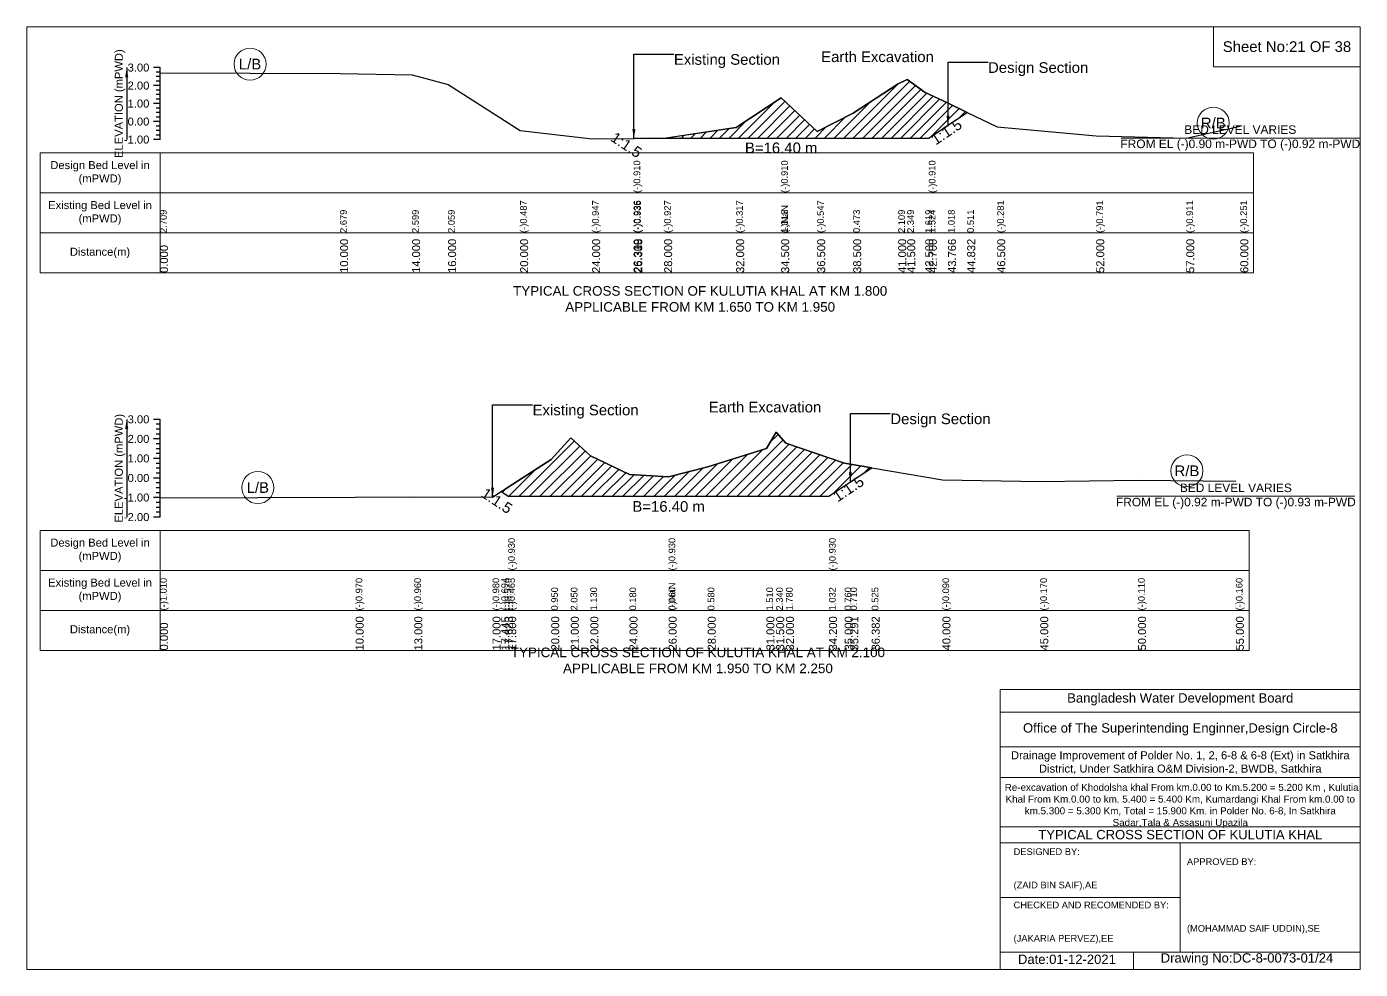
# Model space of a CAD drawing. Header units: inches. Extents: x 93000 to 476000, y -4242 to 0.
# Drawn here: x 300000 to 306000, y -4242 to 0 of the extents above; entities that cross this region are included whole.
import ezdxf

# ---------------------------------------------------------------- set-up
doc = ezdxf.new("R2010")
doc.units = ezdxf.units.IN
doc.header["$LTSCALE"] = 7
doc.header["$MEASUREMENT"] = 0
doc.linetypes.add('DASHED', pattern=[0.75, 0.5, -0.25])
for name, color, linetype, lineweight in [('Cross section Data Border', 7, 'Continuous', 9), ('Cross Section Labels', 7, 'Continuous', 9), ('Design_Bed_Level for Xsection', 7, 'DASHED', 25), ('Existing_Bed_Level for Xsection', 7, 'Continuous', 25), ('Long Section Labels', 7, 'Continuous', 9)]:
    doc.layers.add(name, color=color, linetype=linetype, lineweight=lineweight)
doc.styles.get("Standard").update_dxf_attribs({"font": 'arial.ttf'})
doc.dimstyles.get("Standard").update_dxf_attribs({"dimtxt": 0.18, "dimasz": 0.18, "dimexe": 0.18, "dimexo": 0.0625, "dimgap": 0.09, "dimtad": 0, "dimtih": 1, "dimtoh": 1, "dimdec": 4, "dimzin": 0, "dimdsep": 46, "dimtxsty": 'Standard', "dimcen": 0.09, "dimadec": 0, "dimazin": 0, "dimtfac": 1, "dimtdec": 4, "dimtofl": 0, "dimtmove": 0, "dimatfit": 3, "dimfxl": 1, "dimtolj": 1, "dimtzin": 0, "dimarcsym": 0})

msp = doc.modelspace()

# ---------------------------------------------------------------- hatches: boundary and pattern name
at = {"layer": 'Existing_Bed_Level for Xsection'}
h = msp.add_hatch(dxfattribs=at)
h.set_pattern_fill('ANSI31', color=256, scale=243, style=0)
h.paths.add_polyline_path([(302877, -501), (303192, -501), (303394.5, -501), (303556.5, -501), (303718.5, -501), (303921, -501), (303961.5, -501), (304042.5, -501), (304058.7, -501), (304145, -443.4), (304231.4, -385.9), (304145, -344.9), (304058.7, -303.8), (304042.5, -296.2), (303961.5, -237), (303921, -256.5), (303718.5, -389), (303556.5, -471.6), (303394.5, -320.9), (303192, -453)])
h = msp.add_hatch(dxfattribs=at)
h.set_pattern_fill('ANSI31', color=256, scale=264, style=0)
h.paths.add_polyline_path([(302135.2, -2092.2), (302150.8, -2102.6), (302166.4, -2113), (302360, -2113), (302448, -2113), (302536, -2113), (302712, -2113), (302888, -2113), (303064, -2113), (303328, -2113), (303372, -2113), (303416, -2113), (303609.6, -2113), (303680, -2066), (303705.6, -2048.9), (303801.7, -1984.9), (303705.6, -1968.6), (303680, -1964.2), (303609.6, -1940.3), (303416, -1874.5), (303372, -1825.2), (303328, -1898.2), (303064, -1980.1), (302888, -2025.8), (302712, -2015.3), (302536, -1931.7), (302448, -1850.7), (302360, -1947.5), (302166.4, -2072.1), (302150.8, -2082.1)])

# ---------------------------------------------------------------- linework, layer by layer
at = {"layer": 'Cross section Data Border'}
for points in [[(300000, 0), (306000, 0), (306000, -4242), (300000, -4242)], [(305340, 0), (306000, 0), (306000, -180), (305340, -180)], [(300060, -568.3), (305520, -568.3), (305520, -1108.3), (300060, -1108.3)], [(300060, -2267.1), (305500, -2267.1), (305500, -2807.1), (300060, -2807.1)]]:
    msp.add_lwpolyline(points, close=True, dxfattribs=at)
for points in [[(300600, -568.3), (300600, -1108.3)], [(300060, -748.3), (305520, -748.3)], [(300060, -928.3), (305520, -928.3)], [(300600, -2267.1), (300600, -2807.1)], [(300060, -2447.1), (305500, -2447.1)], [(300060, -2627.1), (305500, -2627.1)], [(304380, -4242), (304380, -2982), (306000, -2982)], [(304380, -3084), (306000, -3084)], [(304380, -3240), (306000, -3240)], [(304380, -3378), (306000, -3378)], [(304380, -3600), (306000, -3600)], [(304380, -3672), (306000, -3672)], [(305190, -3672), (305190, -4164)], [(304380, -3918), (305190, -3918)], [(304380, -4164), (306000, -4164)], [(304980, -4164), (304980, -4242)]]:
    msp.add_lwpolyline(points, dxfattribs=at)
at = {"layer": 'Cross Section Labels'}
for points in [[(304924.2, -501), (305995.8, -501)], [(304904.2, -2113), (305975.8, -2113)]]:
    msp.add_lwpolyline(points, dxfattribs=at)
for centre in [(301005, -168.6), (305338.5, -433.9), (305220, -1999), (301040, -2074.2)]:
    msp.add_circle(centre, 72, dxfattribs=at)
at = {"layer": 'Design_Bed_Level for Xsection'}
for points in [[(302733.4, -503.1), (302731.8, -502), (302730.3, -501), (303394.5, -501), (304058.7, -501), (304145, -443.4), (304231.4, -385.9)], [(302135.2, -2092.2), (302150.8, -2102.6), (302166.4, -2113), (302888, -2113), (303609.6, -2113), (303705.6, -2048.9), (303801.7, -1984.9)]]:
    msp.add_lwpolyline(points, dxfattribs=at)
at = {"layer": 'Existing_Bed_Level for Xsection'}
for points in [[(300600, -184.3), (300570, -184.3)], [(300600, -204.5), (300582, -204.5)], [(300600, -224.8), (300582, -224.8)], [(300600, -508.3), (300600, -427.3), (300600, -346.3), (300600, -265.3), (300600, -184.3)], [(300600, -207.9), (301410, -210.3), (301734, -216.8), (301896, -260.5), (302220, -466.7), (302544, -504), (302730.3, -503.1), (302730.3, -503.1), (302731.8, -503.1), (302733.4, -503.1), (302868, -502.4), (303192, -453), (303394.5, -320.9), (303394.5, -320.9), (303556.5, -471.6), (303718.5, -389), (303921, -256.5), (303961.5, -237), (304042.5, -296.2), (304058.7, -303.8), (304058.7, -303.8), (304145, -344.9), (304231.4, -385.9), (304366.5, -450.1), (304812, -491.4), (305217, -501.1), (305460, -447.6)], [(300600, -265.3), (300570, -265.3)], [(300600, -245), (300582, -245)], [(300600, -285.5), (300582, -285.5)], [(300600, -346.3), (300570, -346.3)], [(300600, -305.8), (300582, -305.8)], [(300600, -326), (300582, -326)], [(300600, -366.5), (300582, -366.5)], [(300600, -386.8), (300582, -386.8)], [(300600, -407), (300582, -407)], [(300600, -427.3), (300570, -427.3)], [(300600, -447.5), (300582, -447.5)], [(300600, -467.8), (300582, -467.8)], [(300600, -508.3), (300570, -508.3)], [(300600, -488), (300582, -488)], [(300600, -1767.1), (300570, -1767.1)], [(300600, -1789.1), (300582, -1789.1)], [(300600, -2207.1), (300600, -2119.1), (300600, -2031.1), (300600, -1943.1), (300600, -1855.1), (300600, -1767.1)], [(300600, -1855.1), (300570, -1855.1)], [(300600, -1811.1), (300582, -1811.1)], [(300600, -1833.1), (300582, -1833.1)], [(300600, -2120), (301480, -2116.5), (301744, -2115.6), (302096, -2117.4), (302135.2, -2092.2), (302150.8, -2082.1), (302166.4, -2072.1), (302166.4, -2072.1), (302360, -1947.5), (302448, -1850.7), (302536, -1931.7), (302712, -2015.3), (302888, -2025.8), (302888, -2025.8), (303064, -1980.1), (303328, -1898.2), (303372, -1825.2), (303416, -1874.5), (303609.6, -1940.3), (303609.6, -1940.3), (303680, -1964.2), (303705.6, -1968.6), (303801.7, -1984.9), (304120, -2039), (304560, -2046.1), (305000, -2040.8), (305440, -2045.2)], [(300600, -1877.1), (300582, -1877.1)], [(300600, -1899.1), (300582, -1899.1)], [(300600, -1943.1), (300570, -1943.1)], [(300600, -1921.1), (300582, -1921.1)], [(300600, -1965.1), (300582, -1965.1)], [(300600, -2031.1), (300570, -2031.1)], [(300600, -1987.1), (300582, -1987.1)], [(300600, -2009.1), (300582, -2009.1)], [(300600, -2053.1), (300582, -2053.1)], [(300600, -2075.1), (300582, -2075.1)], [(300600, -2097.1), (300582, -2097.1)], [(300600, -2119.1), (300570, -2119.1)], [(300600, -2141.1), (300582, -2141.1)], [(300600, -2207.1), (300570, -2207.1)], [(300600, -2163.1), (300582, -2163.1)], [(300600, -2185.1), (300582, -2185.1)]]:
    msp.add_lwpolyline(points, dxfattribs=at)
for points in [[(302877, -501), (303192, -501), (303394.5, -501), (303394.5, -501), (303556.5, -501), (303718.5, -501), (303921, -501), (303961.5, -501), (304042.5, -501), (304058.7, -501), (304058.7, -501), (304145, -443.4), (304231.4, -385.9), (304231.4, -385.9), (304231.4, -385.9), (304145, -344.9), (304058.7, -303.8), (304058.7, -303.8), (304042.5, -296.2), (303961.5, -237), (303921, -256.5), (303718.5, -389), (303556.5, -471.6), (303394.5, -320.9), (303394.5, -320.9), (303192, -453)], [(302135.2, -2092.2), (302150.8, -2102.6), (302166.4, -2113), (302166.4, -2113), (302360, -2113), (302448, -2113), (302536, -2113), (302712, -2113), (302888, -2113), (302888, -2113), (303064, -2113), (303328, -2113), (303372, -2113), (303416, -2113), (303609.6, -2113), (303609.6, -2113), (303680, -2066), (303705.6, -2048.9), (303801.7, -1984.9), (303705.6, -1968.6), (303680, -1964.2), (303609.6, -1940.3), (303609.6, -1940.3), (303416, -1874.5), (303372, -1825.2), (303328, -1898.2), (303064, -1980.1), (302888, -2025.8), (302888, -2025.8), (302712, -2015.3), (302536, -1931.7), (302448, -1850.7), (302360, -1947.5), (302166.4, -2072.1), (302166.4, -2072.1), (302150.8, -2082.1)]]:
    msp.add_lwpolyline(points, close=True, dxfattribs=at)

# ---------------------------------------------------------------- texts
at = {"layer": 'Cross section Data Border', "attachment_point": 5}
for s, insert, char_height in [('Sheet No:21 OF 38', (305670, -90), 48), ('Bangladesh Water Development Board', (305190, -3027), 42), ('Office of The Superintending Enginner,Design Circle-8', (305190, -3162), 42)]:
    msp.add_mtext(s, dxfattribs=dict(at, insert=insert, char_height=char_height))
at = {"layer": 'Cross section Data Border'}
for s, insert, char_height, width, attachment_point in [('Design Bed Level in (mPWD)', (300330, -658.3), 36, 480, 5), ('Existing Bed Level in (mPWD)', (300330, -838.3), 36, 480, 5), ('Distance(m)', (300330, -1018.3), 36, 480, 5), ('Design Bed Level in (mPWD)', (300330, -2357.1), 36, 480, 5), ('Existing Bed Level in (mPWD)', (300330, -2537.1), 36, 480, 5), ('Distance(m)', (300330, -2717.1), 36, 480, 5), ('Drainage Improvement of Polder No. 1, 2, 6-8 & 6-8 (Ext) in Satkhira District, Under Satkhira O&M Division-2, BWDB, Satkhira', (305190, -3312), 36, 1680, 5), (' Re-excavation of Khodolsha khal From km.0.00 to Km.5.200 = 5.200 Km , Kulutia Khal From Km.0.00 to km. 5.400 = 5.400 Km, Kumardangi Khal From km.0.00 to km.5.300 = 5.300 Km, Total = 15.900 Km. in Polder No. 6-8, In Satkhira Sadar,Tala & Assasuni Upazila', (305190, -3507), 31.6143, 1620, 5), ('TYPICAL CROSS SECTION OF KULUTIA KHAL', (305190, -3636), 42, 1680, 5), ('DESIGNED BY:^J^J^J(ZAID BIN SAIF),AE', (304440, -3792), 30, 840, 4), ('APPROVED BY:^J^J^J^J^J^J(MOHAMMAD SAIF UDDIN),SE', (305220, -3912), 30, 840, 4), ('CHECKED AND RECOMENDED BY:^J^J^J(JAKARIA PERVEZ),EE', (304440, -4032), 30, 840, 4), ('Date:01-12-2021', (304680, -4197), 42, 840, 5), ('Drawing No:DC-8-0073-01/24', (305490, -4197), 42, 1320, 5)]:
    msp.add_mtext(s, dxfattribs=dict(at, insert=insert, char_height=char_height, width=width, attachment_point=attachment_point))
at = {"layer": 'Cross Section Labels'}
for s, insert, char_height, attachment_point in [('Earth Excavation', (303574.5, -111.4), 48, 1), ('L/B', (301005, -168.6), 48, 5), ('Existing Section', (302911.8, -123.5), 48, 1), ('Design Section', (304325, -160), 48, 1), ('R/B', (305338.5, -433.9), 48, 5), ('BED LEVEL VARIES ^JFROM EL (-)0.90 m-PWD TO (-)0.92 m-PWD', (305460, -501), 38.4, 5), ('B=16.40 m', (303394.5, -521.3), 48, 2), ('TYPICAL CROSS SECTION OF KULUTIA KHAL AT KM 1.800^JAPPLICABLE FROM KM 1.650 TO KM 1.950', (303030, -1225.5), 43.2, 5), ('Existing Section', (302276, -1701.1), 48, 1), ('Earth Excavation', (303068, -1687.9), 48, 1), ('Design Section', (303885.6, -1740.7), 48, 1), ('R/B', (305220, -1999), 48, 5), ('L/B', (301040, -2074.2), 48, 5), ('BED LEVEL VARIES ^JFROM EL (-)0.92 m-PWD TO (-)0.93 m-PWD', (305440, -2113), 38.4, 5), ('B=16.40 m', (302888, -2135), 48, 2), ('TYPICAL CROSS SECTION OF KULUTIA KHAL AT KM 2.100^JAPPLICABLE FROM KM 1.950 TO KM 2.250', (303020, -2852), 43.2, 5)]:
    msp.add_mtext(s, dxfattribs=dict(at, insert=insert, char_height=char_height, attachment_point=attachment_point))
at = {"layer": 'Cross Section Labels', "char_height": 48, "attachment_point": 2}
for insert, rotation in [((304124.8, -453.6), 33.69007), ((302711.6, -512.2), 326.30993), ((303683.6, -2059.9), 33.69007), ((302128.8, -2113.6), 326.30993)]:
    msp.add_mtext('1:1.5', dxfattribs=dict(at, insert=insert, rotation=rotation))
at = {"layer": 'Existing_Bed_Level for Xsection', "char_height": 36, "attachment_point": 5, "rotation": 90}
for insert in [(300420, -346.3), (300420, -1987.1)]:
    msp.add_mtext('ELEVATION (mPWD)', dxfattribs=dict(at, insert=insert))
at = {"layer": 'Existing_Bed_Level for Xsection', "char_height": 36, "attachment_point": 6}
for s, insert in [('3.00', (300552, -184.3)), ('2.00', (300552, -265.3)), ('1.00', (300552, -346.3)), ('0.00', (300552, -427.3)), ('-1.00', (300552, -508.3)), ('3.00', (300552, -1767.1)), ('2.00', (300552, -1855.1)), ('1.00', (300552, -1943.1)), ('0.00', (300552, -2031.1)), ('-1.00', (300552, -2119.1)), ('-2.00', (300552, -2207.1))]:
    msp.add_mtext(s, dxfattribs=dict(at, insert=insert))
at = {"layer": 'Long Section Labels', "attachment_point": 1, "rotation": 90}
for s, insert, char_height in [('(-)0.910', (302730.3, -748.3), 30), ('(-)0.910', (303394.5, -748.3), 30), ('(-)0.910', (304058.7, -748.3), 30), ('2.709', (300600, -928.3), 30), ('2.679', (301410, -928.3), 30), ('2.599', (301734, -928.3), 30), ('2.059', (301896, -928.3), 30), ('(-)0.487', (302220, -928.3), 30), ('(-)0.947', (302544, -928.3), 30), ('(-)0.936', (302730.3, -928.3), 30), ('(-)0.936', (302730.3, -928.3), 30), ('(-)0.936', (302730.3, -928.3), 30), ('(-)0.935', (302731.8, -928.3), 30), ('(-)0.935', (302733.4, -928.3), 30), ('(-)0.927', (302868, -928.3), 30), ('(-)0.317', (303192, -928.3), 30), ('(-)NaN', (303394.5, -928.3), 30), ('1.313', (303394.5, -928.3), 30), ('1.313', (303394.5, -928.3), 30), ('(-)0.547', (303556.5, -928.3), 30), ('0.473', (303718.5, -928.3), 30), ('2.109', (303921, -928.3), 30), ('2.349', (303961.5, -928.3), 30), ('1.619', (304042.5, -928.3), 30), ('1.524', (304058.7, -928.3), 30), ('1.524', (304058.7, -928.3), 30), ('1.524', (304058.7, -928.3), 30), ('1.018', (304145, -928.3), 30), ('0.511', (304231.4, -928.3), 30), ('(-)0.281', (304366.5, -928.3), 30), ('(-)0.791', (304812, -928.3), 30), ('(-)0.911', (305217, -928.3), 30), ('(-)0.251', (305460, -928.3), 30), ('10.000', (301410, -1108.3), 36), ('14.000', (301734, -1108.3), 36), ('16.000', (301896, -1108.3), 36), ('20.000', (302220, -1108.3), 36), ('24.000', (302544, -1108.3), 36), ('26.300', (302730.3, -1108.3), 36), ('26.300', (302730.3, -1108.3), 36), ('26.300', (302730.3, -1108.3), 36), ('26.319', (302731.8, -1108.3), 36), ('26.338', (302733.4, -1108.3), 36), ('28.000', (302868, -1108.3), 36), ('32.000', (303192, -1108.3), 36), ('34.500', (303394.5, -1108.3), 36), ('34.500', (303394.5, -1108.3), 36), ('34.500', (303394.5, -1108.3), 36), ('36.500', (303556.5, -1108.3), 36), ('38.500', (303718.5, -1108.3), 36), ('41.000', (303921, -1108.3), 36), ('41.500', (303961.5, -1108.3), 36), ('42.500', (304042.5, -1108.3), 36), ('42.700', (304058.7, -1108.3), 36), ('42.700', (304058.7, -1108.3), 36), ('42.700', (304058.7, -1108.3), 36), ('43.766', (304145, -1108.3), 36), ('44.832', (304231.4, -1108.3), 36), ('46.500', (304366.5, -1108.3), 36), ('52.000', (304812, -1108.3), 36), ('57.000', (305217, -1108.3), 36), ('60.000', (305460, -1108.3), 36), ('0.000', (300600, -1108.3), 36), ('(-)0.930', (302166.4, -2447.1), 30), ('(-)0.930', (302888, -2447.1), 30), ('(-)0.930', (303609.6, -2447.1), 30), ('(-)1.010', (300600, -2627.1), 30), ('(-)0.970', (301480, -2627.1), 30), ('(-)0.960', (301744, -2627.1), 30), ('(-)0.980', (302096, -2627.1), 30), ('(-)0.694', (302135.2, -2627.1), 30), ('(-)0.579', (302150.8, -2627.1), 30), ('(-)0.465', (302166.4, -2627.1), 30), ('(-)0.465', (302166.4, -2627.1), 30), ('(-)0.465', (302166.4, -2627.1), 30), ('(-)NaN', (302888, -2627.1), 30), ('(-)NaN', (302888, -2627.1), 30), ('(-)0.090', (304120, -2627.1), 30), ('(-)0.170', (304560, -2627.1), 30), ('(-)0.110', (305000, -2627.1), 30), ('(-)0.160', (305440, -2627.1), 30), ('0.950', (302360, -2627.1), 30), ('2.050', (302448, -2627.1), 30), ('1.130', (302536, -2627.1), 30), ('0.180', (302712, -2627.1), 30), ('0.060', (302888, -2627.1), 30), ('0.060', (302888, -2627.1), 30), ('0.580', (303064, -2627.1), 30), ('1.510', (303328, -2627.1), 30), ('2.340', (303372, -2627.1), 30), ('1.780', (303416, -2627.1), 30), ('1.032', (303609.6, -2627.1), 30), ('1.032', (303609.6, -2627.1), 30), ('0.760', (303680, -2627.1), 30), ('0.710', (303705.6, -2627.1), 30), ('0.525', (303801.7, -2627.1), 30), ('0.000', (300600, -2807.1), 36), ('10.000', (301480, -2807.1), 36), ('13.000', (301744, -2807.1), 36), ('17.000', (302096, -2807.1), 36), ('17.445', (302135.2, -2807.1), 36), ('17.623', (302150.8, -2807.1), 36), ('17.800', (302166.4, -2807.1), 36), ('17.800', (302166.4, -2807.1), 36), ('17.800', (302166.4, -2807.1), 36), ('20.000', (302360, -2807.1), 36), ('21.000', (302448, -2807.1), 36), ('22.000', (302536, -2807.1), 36), ('24.000', (302712, -2807.1), 36), ('26.000', (302888, -2807.1), 36), ('26.000', (302888, -2807.1), 36), ('26.000', (302888, -2807.1), 36), ('28.000', (303064, -2807.1), 36), ('31.000', (303328, -2807.1), 36), ('31.500', (303372, -2807.1), 36), ('32.000', (303416, -2807.1), 36), ('34.200', (303609.6, -2807.1), 36), ('34.200', (303609.6, -2807.1), 36), ('34.200', (303609.6, -2807.1), 36), ('35.000', (303680, -2807.1), 36), ('35.291', (303705.6, -2807.1), 36), ('36.382', (303801.7, -2807.1), 36), ('40.000', (304120, -2807.1), 36), ('45.000', (304560, -2807.1), 36), ('50.000', (305000, -2807.1), 36), ('55.000', (305440, -2807.1), 36)]:
    msp.add_mtext(s, dxfattribs=dict(at, insert=insert, char_height=char_height))

# ---------------------------------------------------------------- leaders
at = {"layer": 'Cross Section Labels', "annotation_type": 0, "has_hookline": 1, "hookline_direction": 0}
for points, text_width in [([(302731.8, -503.1), (302731.8, -123.5), (302911.7, -123.5)], 467.2), ([(304145, -443.4), (304145, -160), (304325, -160)], 441.2), ([(302096, -2117.4), (302096, -1701.1), (302275.9, -1701.1)], 467.2), ([(303705.6, -2048.9), (303705.6, -1740.7), (303885.5, -1740.7)], 441.2)]:
    msp.add_leader(points, dimstyle='Standard', override={"dimasz": 43.2}, dxfattribs=dict(at, text_width=text_width))
at = {"layer": 'Existing_Bed_Level for Xsection'}
for points in [[(300450, -184.3), (300450, -508.3)], [(300450, -1767.1), (300450, -2207.1)]]:
    msp.add_leader(points, dimstyle='Standard', override={"dimasz": 43.2}, dxfattribs=at)

doc.saveas('drawing.dxf')
